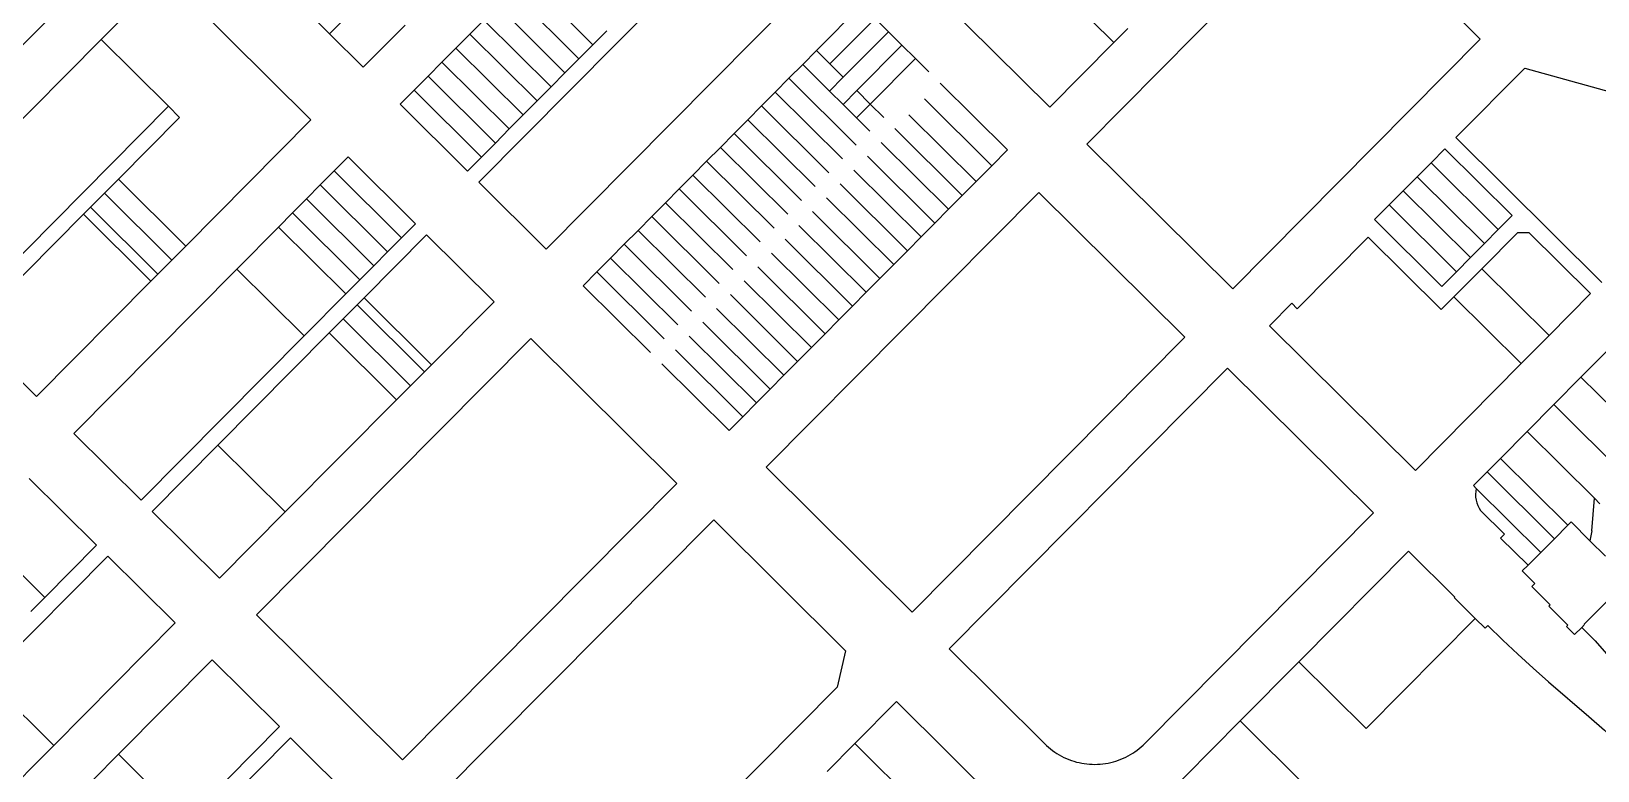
# Model space of a CAD drawing. Header units: inches. Extents: x 486468 to 494399, y 5455955 to 5460553.
# Drawn here: x 491427 to 492031, y 5458472 to 5458757 of the extents above; entities that cross this region are included whole.
import ezdxf

# ---------------------------------------------------------------- set-up
doc = ezdxf.new("R2010")
doc.units = ezdxf.units.IN
doc.header["$MEASUREMENT"] = 0
doc.layers.add('ParcelLines', color=10, linetype='Continuous')

msp = doc.modelspace()

# ---------------------------------------------------------------- linework, layer by layer
at = {"layer": 'ParcelLines', "color": 1}
for p, q in [((491929.193, 5458809.439), (491833.64, 5458713.134)), ((491985.344, 5458753.59), (491929.193, 5458809.439)), ((491704.496, 5458804.42), (491599.284, 5458698.425)), ((491464.128, 5458792.32), (491389.069, 5458716.628)), ((491819.43, 5458727.343), (491763.178, 5458783.092)), ((491453.709, 5458753.413), (491478.364, 5458778.274)), ((491478.364, 5458778.274), (491534.604, 5458722.48)), ((491617.343, 5458777.166), (491643.284, 5458751.377)), ((491625.235, 5458672.676), (491730.437, 5458778.681)), ((491844.11, 5458752.214), (491818.149, 5458777.974)), ((491557.902, 5458771.804), (491541.821, 5458755.563)), ((491637.924, 5458745.987), (491611.963, 5458771.756)), ((491541.821, 5458755.563), (491528.831, 5458768.423)), ((491606.603, 5458766.356), (491632.544, 5458740.566)), ((491729.477, 5458749.141), (491746.887, 5458766.681)), ((491570.882, 5458758.924), (491554.782, 5458742.724)), ((491601.223, 5458760.935), (491595.843, 5458755.515)), ((491627.194, 5458735.176), (491601.223, 5458760.935)), ((491734.627, 5458744.021), (491752.077, 5458761.521)), ((491752.077, 5458761.521), (491757.238, 5458756.382)), ((491372.631, 5458671.66), (491453.709, 5458753.413)), ((491453.709, 5458753.413), (491479.681, 5458727.674)), ((491554.782, 5458742.724), (491541.821, 5458755.563)), ((491595.843, 5458755.515), (491590.483, 5458750.125)), ((491595.843, 5458755.515), (491621.834, 5458729.776)), ((491643.284, 5458751.377), (491648.634, 5458756.777)), ((491757.238, 5458756.382), (491739.827, 5458738.871)), ((491757.238, 5458756.382), (491762.438, 5458751.232)), ((491849.46, 5458757.615), (491844.11, 5458752.214)), ((491889.942, 5458657.336), (491985.344, 5458753.59)), ((491590.483, 5458750.125), (491585.123, 5458744.735)), ((491616.454, 5458724.356), (491590.483, 5458750.125)), ((491637.924, 5458745.987), (491643.284, 5458751.377)), ((491724.197, 5458743.82), (491729.477, 5458749.141)), ((491729.477, 5458749.141), (491734.627, 5458744.021)), ((491762.438, 5458751.232), (491745.027, 5458733.711)), ((491762.438, 5458751.232), (491767.628, 5458746.062)), ((491819.43, 5458727.343), (491844.11, 5458752.214)), ((491585.123, 5458744.735), (491579.743, 5458739.315)), ((491585.123, 5458744.735), (491611.074, 5458718.936)), ((491627.194, 5458735.176), (491632.544, 5458740.566)), ((491632.544, 5458740.566), (491637.924, 5458745.987)), ((491718.886, 5458738.48), (491724.197, 5458743.82)), ((491724.197, 5458743.82), (491734.532, 5458733.545)), ((491734.627, 5458744.021), (491739.827, 5458738.871)), ((491767.628, 5458746.062), (491750.237, 5458728.541)), ((491767.628, 5458746.062), (491772.788, 5458740.932)), ((491975.994, 5458715.639), (492002.545, 5458742.441)), ((492002.545, 5458742.441), (492089.893, 5458718.042)), ((491579.743, 5458739.315), (491574.393, 5458733.914)), ((491605.714, 5458713.535), (491579.743, 5458739.315)), ((491621.834, 5458729.776), (491627.194, 5458735.176)), ((491713.606, 5458733.16), (491718.886, 5458738.48)), ((491718.886, 5458738.48), (491744.827, 5458712.741)), ((491734.532, 5458733.545), (491739.827, 5458738.871)), ((491777.138, 5458736.632), (491803.089, 5458710.883)), ((491574.393, 5458733.914), (491569.033, 5458728.524)), ((491569.033, 5458728.524), (491594.984, 5458702.725)), ((491574.393, 5458733.914), (491600.344, 5458708.115)), ((491616.454, 5458724.356), (491621.834, 5458729.776)), ((491708.306, 5458727.81), (491713.606, 5458733.16)), ((491713.606, 5458733.16), (491739.547, 5458707.421)), ((491734.532, 5458733.545), (491739.728, 5458728.379)), ((491739.728, 5458728.379), (491745.027, 5458733.711)), ((491739.728, 5458728.379), (491744.937, 5458723.201)), ((491744.937, 5458723.201), (491750.237, 5458728.541)), ((491745.027, 5458733.711), (491750.237, 5458728.541)), ((491750.237, 5458728.541), (491755.408, 5458723.411)), ((491771.088, 5458730.532), (491797.039, 5458704.783)), ((491479.681, 5458727.674), (491398.587, 5458645.902)), ((491460.39, 5458699.569), (491484.009, 5458723.385)), ((491484.009, 5458723.385), (491479.681, 5458727.674)), ((491534.604, 5458722.48), (491486.339, 5458673.822)), ((491611.074, 5458718.936), (491616.454, 5458724.356)), ((491697.746, 5458717.169), (491703.026, 5458722.49)), ((491703.026, 5458722.49), (491708.306, 5458727.81)), ((491703.026, 5458722.49), (491728.967, 5458696.75)), ((491708.306, 5458727.81), (491734.277, 5458702.091)), ((491744.937, 5458723.201), (491750.107, 5458718.061)), ((491765.038, 5458724.432), (491790.989, 5458698.682)), ((491605.714, 5458713.535), (491611.074, 5458718.936)), ((491692.436, 5458711.829), (491697.746, 5458717.169)), ((491697.746, 5458717.169), (491723.667, 5458691.4)), ((491759.738, 5458719.081), (491785.709, 5458693.362)), ((491600.344, 5458708.115), (491605.714, 5458713.535)), ((491687.155, 5458706.509), (491692.436, 5458711.829)), ((491692.436, 5458711.829), (491718.387, 5458686.08)), ((491754.488, 5458713.781), (491780.408, 5458688.012)), ((491803.089, 5458710.883), (491797.039, 5458704.783)), ((491833.64, 5458713.134), (491889.942, 5458657.336)), ((491966.393, 5458705.939), (491971.744, 5458711.339)), ((491997.644, 5458685.54), (491971.744, 5458711.339)), ((492032.194, 5458659.791), (491975.994, 5458715.639)), ((491548.932, 5458708.174), (491543.582, 5458702.773)), ((491574.883, 5458682.424), (491548.932, 5458708.174)), ((491594.984, 5458702.725), (491600.344, 5458708.115)), ((491681.775, 5458701.089), (491687.155, 5458706.509)), ((491687.155, 5458706.509), (491713.116, 5458680.75)), ((491749.187, 5458708.431), (491775.128, 5458682.692)), ((491797.039, 5458704.783), (491790.989, 5458698.682)), ((491961.013, 5458700.509), (491966.393, 5458705.939)), ((491992.314, 5458680.17), (491966.393, 5458705.939)), ((491455.028, 5458694.162), (491460.39, 5458699.569)), ((491460.39, 5458699.569), (491486.339, 5458673.822)), ((491543.582, 5458702.773), (491538.202, 5458697.353)), ((491543.582, 5458702.773), (491569.533, 5458677.024)), ((491599.284, 5458698.425), (491625.235, 5458672.676)), ((491676.575, 5458695.839), (491681.775, 5458701.089)), ((491681.775, 5458701.089), (491707.806, 5458675.41)), ((491743.877, 5458703.091), (491769.828, 5458677.342)), ((491790.989, 5458698.682), (491785.709, 5458693.362)), ((491955.643, 5458695.089), (491961.013, 5458700.509)), ((491449.666, 5458688.756), (491455.028, 5458694.162)), ((491480.976, 5458668.416), (491455.028, 5458694.162)), ((491532.852, 5458691.953), (491527.492, 5458686.563)), ((491538.202, 5458697.353), (491532.852, 5458691.953)), ((491532.852, 5458691.953), (491558.803, 5458666.214)), ((491564.153, 5458671.604), (491538.202, 5458697.353)), ((491671.295, 5458690.518), (491676.575, 5458695.839)), ((491676.575, 5458695.839), (491702.526, 5458670.089)), ((491710.088, 5458588.529), (491815.24, 5458694.483)), ((491733.297, 5458692.42), (491759.268, 5458666.701)), ((491738.597, 5458697.771), (491764.528, 5458671.991)), ((491785.709, 5458693.362), (491780.408, 5458688.012)), ((491815.24, 5458694.483), (491871.491, 5458638.736)), ((491950.293, 5458689.688), (491955.643, 5458695.089)), ((491981.593, 5458669.339), (491955.643, 5458695.089)), ((491402.912, 5458641.61), (491446.986, 5458686.052)), ((491446.986, 5458686.052), (491449.666, 5458688.756)), ((491446.986, 5458686.052), (491472.932, 5458660.306)), ((491449.666, 5458688.756), (491475.613, 5458663.009)), ((491527.492, 5458686.563), (491522.112, 5458681.143)), ((491553.443, 5458660.814), (491527.492, 5458686.563)), ((491665.986, 5458685.178), (491671.295, 5458690.518)), ((491671.295, 5458690.518), (491697.226, 5458664.739)), ((491728.017, 5458687.1), (491753.968, 5458661.351)), ((491780.408, 5458688.012), (491775.128, 5458682.692)), ((491944.642, 5458683.988), (491950.293, 5458689.688)), ((491950.293, 5458689.688), (491976.243, 5458663.939)), ((491522.112, 5458681.143), (491506.031, 5458664.922)), ((491522.112, 5458681.143), (491548.063, 5458655.393)), ((491569.533, 5458677.024), (491574.883, 5458682.424)), ((491660.706, 5458679.858), (491665.986, 5458685.178)), ((491665.986, 5458685.178), (491691.927, 5458659.389)), ((491722.737, 5458681.78), (491748.668, 5458656.001)), ((491775.128, 5458682.692), (491769.828, 5458677.342)), ((491944.642, 5458683.988), (491970.593, 5458658.239)), ((491986.944, 5458674.74), (491992.314, 5458680.17)), ((491992.314, 5458680.17), (491997.644, 5458685.54)), ((491579.183, 5458678.124), (491555.083, 5458653.824)), ((491564.153, 5458671.604), (491569.533, 5458677.024)), ((491605.184, 5458652.375), (491579.183, 5458678.124)), ((491650.126, 5458669.187), (491655.406, 5458674.507)), ((491655.406, 5458674.507), (491660.706, 5458679.858)), ((491655.406, 5458674.507), (491681.367, 5458648.749)), ((491660.706, 5458679.858), (491686.677, 5458654.089)), ((491717.437, 5458676.43), (491743.387, 5458650.681)), ((491769.828, 5458677.342), (491764.528, 5458671.991)), ((491914.817, 5458649.655), (491942.171, 5458677.276)), ((491942.171, 5458677.276), (491970.343, 5458649.339)), ((491981.593, 5458669.339), (491986.944, 5458674.74)), ((491985.914, 5458665.069), (491999.799, 5458679.076)), ((491999.799, 5458679.076), (492004.107, 5458679.094)), ((492004.107, 5458679.094), (492027.895, 5458655.491)), ((491480.976, 5458668.416), (491475.613, 5458663.009)), ((491486.339, 5458673.822), (491480.976, 5458668.416)), ((491558.803, 5458666.214), (491564.153, 5458671.604)), ((491644.845, 5458663.867), (491650.126, 5458669.187)), ((491650.126, 5458669.187), (491676.086, 5458643.428)), ((491712.156, 5458671.11), (491738.087, 5458645.33)), ((491764.528, 5458671.991), (491759.268, 5458666.701)), ((491976.243, 5458663.939), (491981.593, 5458669.339)), ((491443.183, 5458601.535), (491506.031, 5458664.922)), ((491475.613, 5458663.009), (491472.932, 5458660.306)), ((491531.982, 5458639.173), (491506.031, 5458664.922)), ((491553.443, 5458660.814), (491558.803, 5458666.214)), ((491639.535, 5458658.526), (491644.845, 5458663.867)), ((491644.845, 5458663.867), (491670.786, 5458638.078)), ((491706.856, 5458665.76), (491732.807, 5458640.01)), ((491759.268, 5458666.701), (491753.968, 5458661.351)), ((491970.593, 5458658.239), (491976.243, 5458663.939)), ((491975.193, 5458654.239), (491985.914, 5458665.069)), ((492011.874, 5458639.31), (491985.914, 5458665.069)), ((491472.932, 5458660.306), (491428.852, 5458615.867)), ((491548.063, 5458655.393), (491553.443, 5458660.814)), ((491639.535, 5458658.526), (491665.486, 5458632.728)), ((491701.576, 5458660.439), (491727.527, 5458634.69)), ((491748.668, 5458656.001), (491743.387, 5458650.681)), ((491753.968, 5458661.351), (491748.668, 5458656.001)), ((491531.982, 5458639.173), (491548.063, 5458655.393)), ((491552.393, 5458651.114), (491547.033, 5458645.723)), ((491555.083, 5458653.824), (491552.393, 5458651.114)), ((491578.334, 5458625.324), (491552.393, 5458651.114)), ((491555.083, 5458653.824), (491581.044, 5458628.064)), ((491581.044, 5458628.064), (491605.184, 5458652.375)), ((491690.997, 5458649.769), (491716.948, 5458624.02)), ((491696.297, 5458655.119), (491722.228, 5458629.34)), ((491743.387, 5458650.681), (491738.087, 5458645.33)), ((491904.092, 5458643.087), (491912.688, 5458651.767)), ((491912.688, 5458651.767), (491914.817, 5458649.655)), ((491970.343, 5458649.339), (491975.193, 5458654.239)), ((491975.193, 5458654.239), (492001.144, 5458628.49)), ((492027.895, 5458655.491), (492011.874, 5458639.31)), ((491547.033, 5458645.723), (491541.683, 5458640.323)), ((491547.033, 5458645.723), (491572.974, 5458619.934)), ((491685.697, 5458644.419), (491711.648, 5458618.669)), ((491738.087, 5458645.33), (491732.807, 5458640.01)), ((492045.626, 5458644.958), (492024.182, 5458623.314)), ((491428.852, 5458615.867), (491402.912, 5458641.61)), ((491531.982, 5458639.173), (491469.135, 5458575.836)), ((491498.783, 5458597.072), (491541.683, 5458640.323)), ((491513.634, 5458531.622), (491619.435, 5458638.226)), ((491567.614, 5458614.544), (491541.683, 5458640.323)), ((491619.435, 5458638.226), (491675.687, 5458582.328)), ((491680.417, 5458639.099), (491706.367, 5458613.349)), ((491732.807, 5458640.01), (491727.527, 5458634.69)), ((491871.491, 5458638.736), (491766.339, 5458532.681)), ((491904.092, 5458643.087), (491960.343, 5458587.288)), ((492001.144, 5458628.49), (492011.874, 5458639.31)), ((491675.136, 5458633.778), (491701.087, 5458608.029)), ((491727.527, 5458634.69), (491722.228, 5458629.34)), ((491578.334, 5458625.324), (491581.044, 5458628.064)), ((491669.836, 5458628.428), (491695.787, 5458602.679)), ((491722.228, 5458629.34), (491716.948, 5458624.02)), ((491780.59, 5458518.531), (491887.891, 5458626.736)), ((491887.891, 5458626.736), (491944.143, 5458570.937)), ((491960.343, 5458587.288), (492001.144, 5458628.49)), ((491567.614, 5458614.544), (491572.974, 5458619.934)), ((491572.974, 5458619.934), (491578.334, 5458625.324)), ((491716.948, 5458624.02), (491711.648, 5458618.669)), ((492024.182, 5458623.314), (492013.676, 5458612.711)), ((492024.182, 5458623.314), (492051.262, 5458596.496)), ((491524.694, 5458571.313), (491567.614, 5458614.544)), ((491711.648, 5458618.669), (491706.367, 5458613.349)), ((491701.087, 5458608.029), (491695.787, 5458602.679)), ((491706.367, 5458613.349), (491701.087, 5458608.029)), ((492013.676, 5458612.711), (492003.386, 5458602.325)), ((492013.676, 5458612.711), (492041.502, 5458585.149)), ((491443.183, 5458601.535), (491469.135, 5458575.836)), ((492003.386, 5458602.325), (491993.098, 5458591.941)), ((492003.386, 5458602.325), (492029.334, 5458576.618)), ((491473.433, 5458571.521), (491498.783, 5458597.072)), ((491524.694, 5458571.313), (491498.783, 5458597.072)), ((491993.098, 5458591.941), (491987.968, 5458586.763)), ((492019.054, 5458566.23), (491993.098, 5458591.941)), ((491451.979, 5458558.506), (491426.029, 5458584.256)), ((491766.339, 5458532.681), (491710.088, 5458588.529)), ((491987.968, 5458586.763), (491982.718, 5458581.464)), ((491987.968, 5458586.763), (492013.989, 5458560.993)), ((491675.687, 5458582.328), (491569.886, 5458475.775)), ((491983.843, 5458580.339), (491982.718, 5458581.464)), ((492008.71, 5458555.721), (491983.843, 5458580.339)), ((491473.433, 5458571.521), (491499.384, 5458545.822)), ((491499.384, 5458545.822), (491524.694, 5458571.313)), ((491994.643, 5458562.739), (491985.493, 5458571.839)), ((492028.361, 5458564.067), (492029.334, 5458576.618)), ((492029.334, 5458576.618), (492031.465, 5458574.507)), ((491584.075, 5458461.766), (491689.868, 5458568.295)), ((491689.868, 5458568.295), (491740.692, 5458517.844)), ((491944.143, 5458570.937), (491856.19, 5458482.183)), ((492013.989, 5458560.993), (492019.054, 5458566.23)), ((492020.349, 5458567.535), (492019.054, 5458566.23)), ((492020.349, 5458567.535), (492027.646, 5458560.253)), ((491432.042, 5458538.41), (491406.091, 5458564.159)), ((491993.143, 5458561.239), (491994.643, 5458562.739)), ((491993.143, 5458561.239), (492003.803, 5458550.82)), ((492008.71, 5458555.721), (492013.989, 5458560.993)), ((492028.361, 5458564.067), (492027.646, 5458560.253)), ((492027.646, 5458560.253), (492033.638, 5458554.268)), ((491456.282, 5458554.22), (491409.532, 5458507.069)), ((491432.042, 5458538.41), (491451.979, 5458558.506)), ((491482.233, 5458528.521), (491456.282, 5458554.22)), ((491915.411, 5458513.606), (491957.667, 5458556.216)), ((491957.667, 5458556.216), (491975.597, 5458538.468)), ((492003.803, 5458550.82), (492008.71, 5458555.721)), ((492001.574, 5458548.568), (492003.803, 5458550.82)), ((492001.574, 5458548.568), (492006.381, 5458543.761)), ((492005.24, 5458542.619), (492006.381, 5458543.761)), ((492012.302, 5458535.558), (492005.24, 5458542.619)), ((492025.449, 5458528.101), (492038.592, 5458541.259)), ((491426.692, 5458533.01), (491432.042, 5458538.41)), ((491975.38, 5458538.248), (491975.597, 5458538.468)), ((491975.38, 5458538.248), (491983.443, 5458530.267)), ((492011.807, 5458535.063), (492012.302, 5458535.558)), ((492019.151, 5458527.72), (492011.807, 5458535.063)), ((491569.886, 5458475.775), (491513.634, 5458531.622)), ((491941.423, 5458487.855), (491983.443, 5458530.267)), ((491983.443, 5458530.267), (491987.273, 5458526.475)), ((491435.493, 5458481.36), (491482.233, 5458528.521)), ((491987.273, 5458526.475), (491988.293, 5458527.504)), ((492018.586, 5458527.154), (492019.151, 5458527.72)), ((492021.696, 5458524.044), (492018.586, 5458527.154)), ((492021.696, 5458524.044), (492024.452, 5458526.814)), ((492025.592, 5458527.958), (492024.452, 5458526.814)), ((492024.452, 5458526.814), (492029.621, 5458521.646)), ((492025.592, 5458527.958), (492025.449, 5458528.101)), ((491740.692, 5458517.844), (491737.509, 5458503.831)), ((491817.39, 5458482.032), (491780.59, 5458518.531)), ((492029.621, 5458521.646), (492042.097, 5458507.356)), ((491460.464, 5458477.99), (491496.513, 5458514.339)), ((491522.452, 5458488.576), (491496.513, 5458514.339)), ((491892.783, 5458490.789), (491915.411, 5458513.606)), ((491941.423, 5458487.855), (491915.411, 5458513.606)), ((491409.532, 5458507.069), (491435.493, 5458481.36)), ((492011.712, 5458505.838), (492027.232, 5458492.45)), ((491737.509, 5458503.831), (491640.29, 5458405.976)), ((491744.284, 5458482.105), (491760.378, 5458498.302)), ((491760.378, 5458498.302), (491816.559, 5458442.534)), ((491522.452, 5458488.576), (491486.395, 5458452.211)), ((491853.296, 5458450.972), (491892.783, 5458490.789)), ((491892.783, 5458490.789), (491918.819, 5458465.04)), ((491381.885, 5458427.269), (491435.493, 5458481.36)), ((491526.785, 5458484.272), (491497.285, 5458454.521)), ((491552.686, 5458458.474), (491526.785, 5458484.272)), ((491744.284, 5458482.105), (491733.546, 5458471.297)), ((491770.274, 5458456.325), (491744.284, 5458482.105)), ((491460.464, 5458477.99), (491433.654, 5458450.95)), ((491460.464, 5458477.99), (491486.395, 5458452.211))]:
    msp.add_line(p, q, dxfattribs=at)
for points in [[(491986.944, 5458674.74), (491961.393, 5458700.139), (491961.013, 5458700.509)], [(491983.843, 5458580.339), (491983.633, 5458579.239), (491983.553, 5458578.129), (491983.583, 5458577.019), (491983.743, 5458575.909), (491984.013, 5458574.829), (491984.393, 5458573.779), (491984.893, 5458572.779), (491985.493, 5458571.839)], [(492011.712, 5458505.838), (492005.713, 5458511.093), (491999.811, 5458516.46), (491994.004, 5458521.929), (491988.293, 5458527.504)], [(492027.232, 5458492.45), (492033.219, 5458487.18), (492039.119, 5458481.815), (492044.923, 5458476.348), (492050.638, 5458470.787)], [(491817.39, 5458482.032), (491818.13, 5458481.322), (491818.9, 5458480.632), (491819.69, 5458479.982), (491820.5, 5458479.362), (491821.34, 5458478.762), (491822.2, 5458478.202), (491823.08, 5458477.672), (491823.98, 5458477.182), (491824.9, 5458476.722), (491825.83, 5458476.292), (491826.781, 5458475.902), (491827.751, 5458475.542), (491828.721, 5458475.222), (491829.711, 5458474.942), (491830.711, 5458474.702), (491831.711, 5458474.492), (491832.731, 5458474.322), (491833.751, 5458474.192), (491834.771, 5458474.102), (491835.791, 5458474.052), (491836.821, 5458474.032), (491837.851, 5458474.053), (491838.871, 5458474.123), (491839.901, 5458474.223), (491840.911, 5458474.353), (491841.921, 5458474.533), (491842.931, 5458474.753), (491843.921, 5458475.003), (491844.911, 5458475.293), (491845.881, 5458475.613), (491846.841, 5458475.983), (491847.791, 5458476.373), (491848.721, 5458476.813), (491849.641, 5458477.283), (491850.531, 5458477.783), (491851.411, 5458478.313), (491852.261, 5458478.883), (491853.101, 5458479.483), (491853.911, 5458480.113), (491854.691, 5458480.773), (491855.461, 5458481.463), (491856.19, 5458482.183)]]:
    msp.add_lwpolyline(points, dxfattribs=at)

doc.saveas('drawing.dxf')
